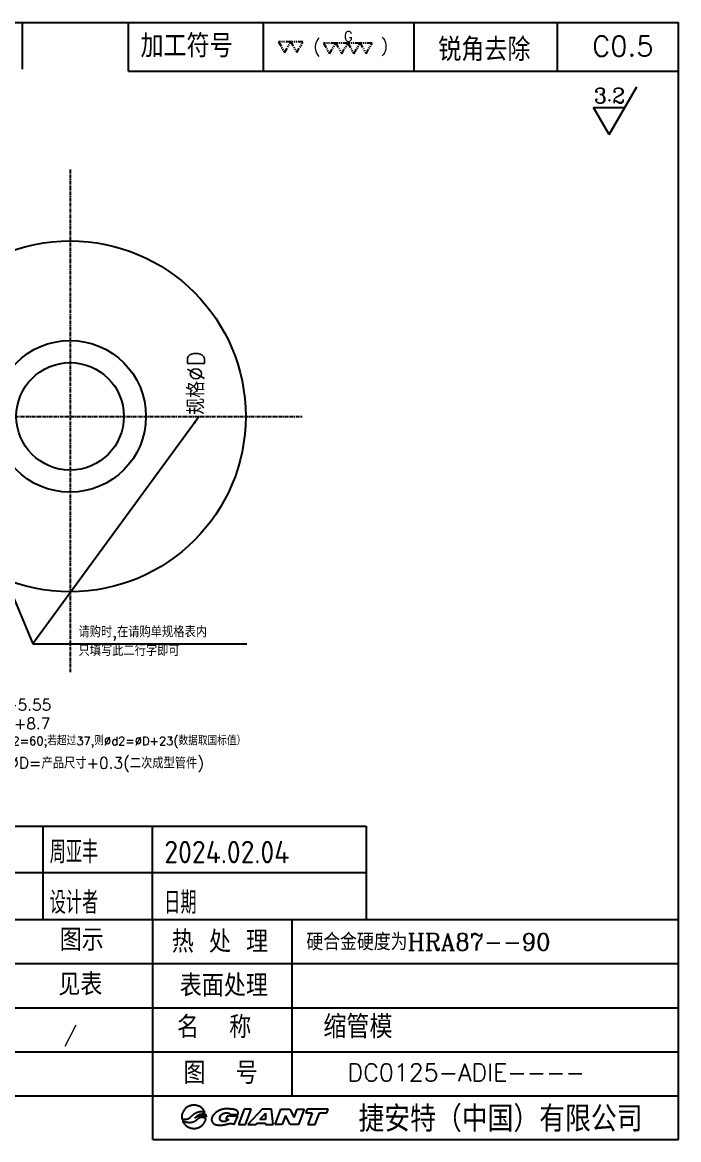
# Model space of a CAD drawing. Extents: x 158 to 727, y -1566 to -1168.
# Drawn here: x 493.6 to 727.1, y -1565.8 to -1167.8 of the extents above; entities that cross this region are included whole.
import ezdxf
from ezdxf.enums import TextEntityAlignment as Align

# ---------------------------------------------------------------- set-up
doc = ezdxf.new("R2010")
doc.units = 0
doc.header["$MEASUREMENT"] = 0
doc.linetypes.add('CENTER', pattern=[2, 1.25, -0.25, 0.25, -0.25])
doc.linetypes.add('PHANTOM', pattern=[2.5, 1.25, -0.25, 0.25, -0.25, 0.25, -0.25])
doc.layers.get('0').update_dxf_attribs({"linetype": 'CONTINUOUS'})
for name, color, linetype in [('CEN', 1, 'CENTER'), ('CON', 7, 'CONTINUOUS'), ('DIM', 7, 'CONTINUOUS'), ('F', 7, 'CONTINUOUS'), ('TXT', 7, 'CONTINUOUS'), ('UTI', 4, 'PHANTOM')]:
    doc.layers.add(name, color=color, linetype=linetype)
doc.styles.add('ACISOTS', font='isocp.shx', dxfattribs={"height": 8, "bigfont": 'gbcbig.shx'})
doc.styles.add('H', font='complex.shx', dxfattribs={"bigfont": 'hzfs.shx'})
doc.styles.add('HZ', font='complex.shx', dxfattribs={"bigfont": 'HZFS.SHX'})
doc.styles.add('ROMANS', font='romans.shx', dxfattribs={"bigfont": 'hzfs.shx'})
doc.styles.get("Standard").update_dxf_attribs({"font": 'txt.shx', "bigfont": 'hzfs.shx'})
doc.dimstyles.get("Standard").update_dxf_attribs({"dimtxt": 4, "dimasz": 3, "dimexe": 1, "dimexo": 0, "dimgap": 1, "dimtad": 1, "dimdec": 3, "dimrnd": 0.01, "dimdsep": 46, "dimtxsty": 'STANDARD', "dimcen": 0.09, "dimazin": 2, "dimtfac": 1, "dimtdec": 3, "dimtmove": 0, "dimatfit": 3, "dimfxl": 1, "dimtolj": 1, "dimarcsym": 0})

# ---------------------------------------------------------------- blocks, each defined once
blk = doc.blocks.new('DY00021A')
at = {"layer": 'UTI', "color": 7}
for points in [[(1.5, 2.6), (-1.5, 2.6), (0, 0)], [(4.5, 2.6), (1.5, 2.6), (3, 0)], [(7.5, 2.6), (4.5, 2.6), (6, 0)], [(10.5, 2.6), (7.5, 2.6), (9, 0)]]:
    blk.add_lwpolyline(points, close=True, dxfattribs=at)
at = {"layer": 'UTI'}
blk.add_text('G', height=2.5, dxfattribs=at).set_placement((4.61, 4.28), align=Align.MIDDLE)
blk = doc.blocks.new('DY00018A')
at = {"layer": 'UTI', "color": 7}
for points in [[(1.5, 2.6), (-1.5, 2.6), (0, 0)], [(4.5, 2.6), (1.5, 2.6), (3, 0)]]:
    blk.add_lwpolyline(points, close=True, dxfattribs=at)
blk = doc.blocks.new('GIANT')
for p, q in [((231.03, 29.75), (230.98, 29.65)), ((231.09, 29.84), (231.03, 29.75)), ((231.15, 29.94), (231.09, 29.84)), ((231.21, 30.03), (231.15, 29.94)), ((231.28, 30.12), (231.21, 30.03)), ((231.35, 30.2), (231.28, 30.12)), ((231.43, 30.28), (231.35, 30.2)), ((231.51, 30.36), (231.43, 30.28)), ((231.59, 30.43), (231.51, 30.36)), ((231.68, 30.5), (231.59, 30.43)), ((231.77, 30.56), (231.68, 30.5)), ((231.87, 30.62), (231.77, 30.56)), ((231.97, 30.68), (231.87, 30.62)), ((232.07, 30.73), (231.97, 30.68)), ((232.17, 30.77), (232.07, 30.73)), ((232.27, 30.81), (232.17, 30.77)), ((232.38, 30.85), (232.27, 30.81)), ((232.49, 30.88), (232.38, 30.85)), ((232.6, 30.91), (232.49, 30.88)), ((232.72, 30.93), (232.6, 30.91)), ((232.83, 30.94), (232.72, 30.93)), ((232.95, 30.95), (232.83, 30.94)), ((233.07, 30.96), (232.95, 30.95)), ((233.18, 30.95), (233.07, 30.96)), ((233.3, 30.95), (233.18, 30.95)), ((233.42, 30.93), (233.3, 30.95)), ((233.53, 30.91), (233.42, 30.93)), ((233.65, 30.89), (233.53, 30.91)), ((233.76, 30.86), (233.65, 30.89)), ((233.87, 30.82), (233.76, 30.86)), ((233.98, 30.78), (233.87, 30.82)), ((234.09, 30.74), (233.98, 30.78)), ((234, 29.7), (234.08, 29.72)), ((234.08, 29.72), (234.16, 29.73)), ((234.19, 30.68), (234.09, 30.74)), ((234.16, 29.73), (234.25, 29.74)), ((234.29, 30.63), (234.19, 30.68)), ((234.25, 29.74), (234.33, 29.75)), ((234.39, 30.57), (234.29, 30.63)), ((234.33, 29.75), (234.41, 29.75)), ((234.49, 30.5), (234.39, 30.57)), ((234.41, 29.75), (234.49, 29.75)), ((234.58, 30.43), (234.49, 30.5)), ((234.49, 29.75), (234.58, 29.75)), ((234.67, 30.35), (234.58, 30.43)), ((234.58, 29.75), (234.66, 29.74)), ((234.66, 29.74), (234.74, 29.73)), ((234.75, 30.27), (234.67, 30.35)), ((234.74, 29.73), (234.82, 29.72)), ((234.83, 30.18), (234.75, 30.27)), ((234.82, 29.72), (234.9, 29.7)), ((234.91, 30.1), (234.83, 30.18)), ((234.98, 30), (234.91, 30.1)), ((235.05, 29.91), (234.98, 30)), ((235.11, 29.81), (235.05, 29.91)), ((235.16, 29.7), (235.11, 29.81)), ((237.46, 29.71), (237.36, 29.65)), ((237.56, 29.78), (237.46, 29.71)), ((237.66, 29.84), (237.56, 29.78)), ((237.76, 29.89), (237.66, 29.84)), ((237.87, 29.95), (237.76, 29.89)), ((237.97, 30), (237.87, 29.95)), ((238.08, 30.04), (237.97, 30)), ((238.19, 30.08), (238.08, 30.04)), ((238.3, 30.12), (238.19, 30.08)), ((238.42, 30.15), (238.3, 30.12)), ((238.53, 30.18), (238.42, 30.15)), ((238.65, 30.2), (238.53, 30.18)), ((238.76, 30.22), (238.65, 30.2)), ((238.88, 30.24), (238.76, 30.22)), ((238.99, 30.25), (238.88, 30.24)), ((239.11, 30.26), (238.99, 30.25)), ((239.23, 30.27), (239.11, 30.26)), ((239.35, 30.27), (239.23, 30.27)), ((239.46, 30.27), (239.35, 30.27)), ((239.58, 30.27), (239.46, 30.27)), ((239.7, 30.26), (239.58, 30.27)), ((239.82, 30.25), (239.7, 30.26)), ((239.93, 30.25), (239.82, 30.25)), ((240.05, 30.23), (239.93, 30.25)), ((240.17, 30.22), (240.05, 30.23)), ((240.28, 30.21), (240.17, 30.22)), ((240.4, 30.19), (240.28, 30.21)), ((240.52, 30.17), (240.4, 30.19)), ((240.63, 30.15), (240.52, 30.17)), ((240.75, 30.13), (240.63, 30.15)), ((240.86, 30.1), (240.75, 30.13)), ((240.97, 30.06), (240.86, 30.1)), ((241.08, 30.02), (240.97, 30.06)), ((241.19, 29.97), (241.08, 30.02)), ((241.28, 29.9), (241.19, 29.97)), ((241.37, 29.82), (241.28, 29.9)), ((241.44, 29.73), (241.37, 29.82)), ((241.49, 29.62), (241.44, 29.73)), ((242.59, 30.21), (241.52, 27.29)), ((243.97, 30.21), (242.59, 30.21)), ((242.89, 27.29), (243.97, 30.21)), ((246.06, 30.21), (243.34, 27.29)), ((247.83, 30.21), (246.06, 30.21)), ((248.13, 27.29), (247.83, 30.21)), ((248.52, 27.29), (249.6, 30.21)), ((249.6, 30.21), (251.31, 30.21)), ((251.31, 30.21), (252.1, 28.61)), ((252.1, 28.61), (252.7, 30.21)), ((252.7, 30.21), (253.99, 30.21)), ((253.99, 30.21), (252.92, 27.29)), ((254.56, 30.21), (254.3, 29.5)), ((258.57, 30.21), (254.56, 30.21)), ((258.31, 29.5), (258.57, 30.21)), ((230.79, 28.9), (230.78, 28.78)), ((230.78, 28.78), (230.78, 28.67)), ((230.78, 28.67), (230.79, 28.56)), ((230.8, 29.01), (230.79, 28.9)), ((230.79, 28.56), (230.8, 28.45)), ((230.82, 29.12), (230.8, 29.01)), ((230.8, 28.45), (230.82, 28.34)), ((230.84, 29.23), (230.82, 29.12)), ((230.82, 28.34), (230.9, 28.32)), ((230.87, 29.33), (230.84, 29.23)), ((230.9, 29.44), (230.87, 29.33)), ((230.94, 29.55), (230.9, 29.44)), ((230.9, 28.32), (230.98, 28.31)), ((231.01, 27.94), (230.93, 27.97)), ((230.93, 27.97), (230.97, 27.88)), ((230.98, 29.65), (230.94, 29.55)), ((230.97, 27.88), (231.01, 27.79)), ((230.98, 28.31), (231.07, 28.3)), ((231.08, 27.91), (231.01, 27.94)), ((231.01, 27.79), (231.06, 27.7)), ((231.06, 27.7), (231.11, 27.61)), ((231.07, 28.3), (231.15, 28.29)), ((231.15, 27.88), (231.08, 27.91)), ((231.11, 27.61), (231.17, 27.53)), ((231.15, 28.29), (231.23, 28.28)), ((231.23, 27.85), (231.15, 27.88)), ((231.23, 28.28), (231.31, 28.28)), ((231.3, 27.81), (231.23, 27.85)), ((231.38, 27.79), (231.3, 27.81)), ((231.31, 28.28), (231.39, 28.28)), ((231.46, 27.76), (231.38, 27.79)), ((231.39, 28.28), (231.48, 28.28)), ((231.53, 27.73), (231.46, 27.76)), ((231.48, 28.28), (231.56, 28.28)), ((231.61, 27.71), (231.53, 27.73)), ((231.56, 28.28), (231.64, 28.29)), ((231.69, 27.69), (231.61, 27.71)), ((231.64, 28.29), (231.72, 28.31)), ((231.77, 27.67), (231.69, 27.69)), ((231.72, 28.31), (231.8, 28.32)), ((231.85, 27.66), (231.77, 27.67)), ((231.8, 28.32), (231.88, 28.35)), ((231.93, 27.65), (231.85, 27.66)), ((231.88, 28.35), (231.96, 28.37)), ((232.01, 27.64), (231.93, 27.65)), ((231.96, 28.37), (232.03, 28.41)), ((232.09, 27.63), (232.01, 27.64)), ((232.03, 28.41), (232.11, 28.44)), ((232.18, 27.63), (232.09, 27.63)), ((232.11, 28.44), (232.18, 28.49)), ((232.18, 28.49), (232.25, 28.53)), ((232.26, 27.62), (232.18, 27.63)), ((232.25, 28.53), (232.31, 28.58)), ((232.34, 27.62), (232.26, 27.62)), ((232.31, 28.58), (232.37, 28.63)), ((232.42, 27.63), (232.34, 27.62)), ((232.37, 28.63), (232.44, 28.69)), ((232.5, 27.64), (232.42, 27.63)), ((232.44, 28.69), (232.5, 28.74)), ((232.5, 28.74), (232.56, 28.8)), ((232.58, 27.64), (232.5, 27.64)), ((232.56, 28.8), (232.62, 28.86)), ((232.66, 27.66), (232.58, 27.64)), ((232.62, 28.86), (232.68, 28.91)), ((232.74, 27.67), (232.66, 27.66)), ((232.68, 28.91), (232.74, 28.97)), ((232.74, 28.97), (232.8, 29.03)), ((232.82, 27.69), (232.74, 27.67)), ((232.8, 29.03), (232.86, 29.08)), ((232.9, 27.72), (232.82, 27.69)), ((232.86, 29.08), (232.92, 29.13)), ((232.98, 27.74), (232.9, 27.72)), ((232.92, 29.13), (232.98, 29.19)), ((232.98, 29.19), (233.05, 29.24)), ((233.05, 27.77), (232.98, 27.74)), ((233.05, 29.24), (233.11, 29.29)), ((233.13, 27.8), (233.05, 27.77)), ((233.11, 29.29), (233.18, 29.33)), ((233.2, 27.84), (233.13, 27.8)), ((233.18, 29.33), (233.25, 29.38)), ((233.27, 27.88), (233.2, 27.84)), ((233.25, 29.38), (233.32, 29.42)), ((233.34, 27.92), (233.27, 27.88)), ((233.28, 28.48), (233.35, 28.58)), ((233.38, 28.54), (233.28, 28.48)), ((233.32, 29.42), (233.39, 29.46)), ((233.41, 27.97), (233.34, 27.92)), ((233.35, 28.58), (233.43, 28.68)), ((233.48, 28.6), (233.38, 28.54)), ((233.39, 29.46), (233.46, 29.5)), ((233.47, 28.01), (233.41, 27.97)), ((233.43, 28.68), (233.51, 28.77)), ((233.46, 29.5), (233.54, 29.54)), ((233.54, 28.06), (233.47, 28.01)), ((233.59, 28.66), (233.48, 28.6)), ((233.51, 28.77), (233.61, 28.86)), ((233.54, 29.54), (233.61, 29.57)), ((233.6, 28.12), (233.54, 28.06)), ((233.69, 28.72), (233.59, 28.66)), ((233.66, 28.17), (233.6, 28.12)), ((233.61, 29.57), (233.69, 29.6)), ((233.61, 28.86), (233.7, 28.93)), ((233.72, 28.22), (233.66, 28.17)), ((233.69, 29.6), (233.77, 29.63)), ((233.8, 28.77), (233.69, 28.72)), ((233.7, 28.93), (233.8, 29.01)), ((233.78, 28.28), (233.72, 28.22)), ((233.77, 29.63), (233.84, 29.66)), ((233.85, 28.33), (233.78, 28.28)), ((233.8, 29.01), (233.91, 29.07)), ((233.91, 28.82), (233.8, 28.77)), ((233.84, 29.66), (233.92, 29.68)), ((233.91, 28.38), (233.85, 28.33)), ((233.91, 29.07), (234.02, 29.13)), ((234.02, 28.86), (233.91, 28.82)), ((233.97, 28.43), (233.91, 28.38)), ((233.92, 29.68), (234, 29.7)), ((234.04, 28.48), (233.97, 28.43)), ((234.02, 29.13), (234.13, 29.18)), ((234.13, 28.9), (234.02, 28.86)), ((234.11, 28.52), (234.04, 28.48)), ((234.18, 28.56), (234.11, 28.52)), ((234.13, 29.18), (234.25, 29.22)), ((234.25, 28.92), (234.13, 28.9)), ((234.26, 28.58), (234.18, 28.56)), ((234.25, 29.22), (234.37, 29.25)), ((234.37, 28.94), (234.25, 28.92)), ((234.34, 28.61), (234.26, 28.58)), ((234.42, 28.62), (234.34, 28.61)), ((234.37, 29.25), (234.49, 29.28)), ((234.49, 28.95), (234.37, 28.94)), ((234.5, 28.62), (234.42, 28.62)), ((234.49, 29.28), (234.62, 29.3)), ((234.61, 28.94), (234.49, 28.95)), ((234.58, 28.62), (234.5, 28.62)), ((234.66, 28.62), (234.58, 28.62)), ((234.72, 28.93), (234.61, 28.94)), ((234.62, 29.3), (234.74, 29.31)), ((234.74, 28.61), (234.66, 28.62)), ((234.84, 28.91), (234.72, 28.93)), ((234.74, 29.31), (234.86, 29.31)), ((234.82, 28.59), (234.74, 28.61)), ((234.9, 28.57), (234.82, 28.59)), ((234.96, 28.88), (234.84, 28.91)), ((234.86, 29.31), (234.99, 29.3)), ((234.9, 29.7), (234.98, 29.68)), ((234.98, 28.55), (234.9, 28.57)), ((235.07, 28.84), (234.96, 28.88)), ((234.98, 29.68), (235.06, 29.65)), ((235.06, 28.53), (234.98, 28.55)), ((234.99, 29.3), (235.11, 29.28)), ((235.03, 27.57), (235.08, 27.66)), ((235.06, 29.65), (235.13, 29.63)), ((235.13, 28.5), (235.06, 28.53)), ((235.18, 28.8), (235.07, 28.84)), ((235.08, 27.66), (235.13, 27.74)), ((235.11, 29.28), (235.23, 29.24)), ((235.13, 29.63), (235.21, 29.6)), ((235.21, 28.47), (235.13, 28.5)), ((235.13, 27.74), (235.18, 27.83)), ((235.21, 29.6), (235.16, 29.7)), ((235.29, 28.74), (235.18, 28.8)), ((235.18, 27.83), (235.22, 27.93)), ((235.28, 28.44), (235.21, 28.47)), ((235.22, 27.93), (235.26, 28.02)), ((235.23, 29.24), (235.34, 29.19)), ((235.26, 28.02), (235.29, 28.12)), ((235.36, 28.41), (235.28, 28.44)), ((235.39, 28.67), (235.29, 28.74)), ((235.29, 28.12), (235.32, 28.21)), ((235.32, 28.21), (235.34, 28.31)), ((235.34, 29.19), (235.36, 29.09)), ((235.34, 28.31), (235.36, 28.41)), ((235.36, 29.09), (235.37, 28.98)), ((235.37, 28.98), (235.38, 28.88)), ((235.38, 28.88), (235.39, 28.78)), ((235.39, 28.78), (235.39, 28.67)), ((236.46, 28.45), (236.44, 28.33)), ((236.44, 28.33), (236.44, 28.22)), ((236.44, 28.22), (236.44, 28.1)), ((236.44, 28.1), (236.46, 27.98)), ((236.5, 28.56), (236.46, 28.45)), ((236.46, 27.98), (236.5, 27.87)), ((236.54, 28.67), (236.5, 28.56)), ((236.5, 27.87), (236.56, 27.77)), ((236.59, 28.78), (236.54, 28.67)), ((236.56, 27.77), (236.62, 27.67)), ((236.64, 28.88), (236.59, 28.78)), ((236.62, 27.67), (236.7, 27.58)), ((236.7, 28.98), (236.64, 28.88)), ((236.77, 29.08), (236.7, 28.98)), ((236.7, 27.58), (236.79, 27.51)), ((236.85, 29.17), (236.77, 29.08)), ((236.92, 29.26), (236.85, 29.17)), ((237, 29.34), (236.92, 29.26)), ((237.09, 29.42), (237, 29.34)), ((237.18, 29.5), (237.09, 29.42)), ((237.27, 29.58), (237.18, 29.5)), ((237.36, 29.65), (237.27, 29.58)), ((237.99, 28.53), (238, 28.65)), ((238, 28.41), (237.99, 28.53)), ((238, 28.65), (238.04, 28.77)), ((238.03, 28.29), (238, 28.41)), ((238.08, 28.17), (238.03, 28.29)), ((238.04, 28.77), (238.09, 28.89)), ((238.16, 28.07), (238.08, 28.17)), ((238.09, 28.89), (238.15, 28.99)), ((238.15, 28.99), (238.23, 29.09)), ((238.25, 27.99), (238.16, 28.07)), ((238.23, 29.09), (238.32, 29.17)), ((238.35, 27.92), (238.25, 27.99)), ((238.32, 29.17), (238.42, 29.25)), ((238.47, 27.88), (238.35, 27.92)), ((238.42, 29.25), (238.52, 29.32)), ((238.59, 27.85), (238.47, 27.88)), ((238.52, 29.32), (238.64, 29.37)), ((238.71, 27.83), (238.59, 27.85)), ((238.64, 29.37), (238.75, 29.42)), ((238.84, 27.84), (238.71, 27.83)), ((238.75, 29.42), (238.87, 29.46)), ((238.96, 27.86), (238.84, 27.84)), ((238.87, 29.46), (238.99, 29.48)), ((239.08, 27.89), (238.96, 27.86)), ((238.99, 29.48), (239.11, 29.5)), ((239.2, 27.93), (239.08, 27.89)), ((239.11, 29.5), (239.24, 29.51)), ((239.4, 28.87), (239.12, 28.24)), ((239.12, 28.24), (239.73, 28.24)), ((239.31, 27.97), (239.2, 27.93)), ((239.24, 29.51), (239.36, 29.51)), ((239.42, 28.03), (239.31, 27.97)), ((239.36, 29.51), (239.49, 29.49)), ((241.41, 28.87), (239.4, 28.87)), ((239.53, 28.1), (239.42, 28.03)), ((239.49, 29.49), (239.61, 29.46)), ((239.63, 28.17), (239.53, 28.1)), ((239.61, 29.46), (239.72, 29.42)), ((239.73, 28.24), (239.63, 28.17)), ((239.72, 29.42), (239.83, 29.36)), ((239.83, 29.36), (239.92, 29.27)), ((239.92, 29.27), (239.97, 29.16)), ((239.97, 29.16), (241.47, 29.16)), ((240.75, 27.29), (241.41, 28.87)), ((241.47, 29.16), (241.5, 29.27)), ((241.51, 29.51), (241.49, 29.62)), ((241.5, 29.27), (241.51, 29.39)), ((241.51, 29.39), (241.51, 29.51)), ((245.61, 28.21), (246.64, 29.42)), ((246.64, 28.21), (245.61, 28.21)), ((246.64, 29.42), (246.64, 28.21)), ((250.49, 29.01), (249.85, 27.29)), ((251.35, 27.29), (250.49, 29.01)), ((254.3, 29.5), (255.52, 29.5)), ((255.52, 29.5), (254.71, 27.29)), ((256.09, 27.29), (256.91, 29.5)), ((256.91, 29.5), (258.31, 29.5)), ((231.17, 27.53), (231.23, 27.45)), ((231.23, 27.45), (231.29, 27.37)), ((231.29, 27.37), (231.36, 27.29)), ((231.36, 27.29), (231.43, 27.22)), ((231.43, 27.22), (231.5, 27.15)), ((231.5, 27.15), (231.57, 27.09)), ((231.57, 27.09), (231.65, 27.02)), ((231.65, 27.02), (231.73, 26.96)), ((231.73, 26.96), (231.82, 26.91)), ((231.82, 26.91), (231.9, 26.86)), ((231.9, 26.86), (231.99, 26.81)), ((231.99, 26.81), (232.08, 26.76)), ((232.08, 26.76), (232.18, 26.72)), ((232.18, 26.72), (232.27, 26.69)), ((232.27, 26.69), (232.37, 26.65)), ((232.37, 26.65), (232.46, 26.63)), ((232.46, 26.63), (232.56, 26.6)), ((232.56, 26.6), (232.66, 26.58)), ((232.66, 26.58), (232.76, 26.57)), ((232.76, 26.57), (232.86, 26.55)), ((232.86, 26.55), (232.96, 26.55)), ((232.96, 26.55), (233.06, 26.54)), ((233.06, 26.54), (233.16, 26.54)), ((233.16, 26.54), (233.26, 26.55)), ((233.26, 26.55), (233.36, 26.56)), ((233.36, 26.56), (233.46, 26.57)), ((233.46, 26.57), (233.56, 26.59)), ((233.56, 26.59), (233.66, 26.61)), ((233.66, 26.61), (233.76, 26.64)), ((233.76, 26.64), (233.85, 26.67)), ((233.85, 26.67), (233.95, 26.7)), ((233.95, 26.7), (234.04, 26.74)), ((234.04, 26.74), (234.13, 26.78)), ((234.13, 26.78), (234.22, 26.83)), ((234.22, 26.83), (234.31, 26.88)), ((234.31, 26.88), (234.39, 26.93)), ((234.39, 26.93), (234.48, 26.99)), ((234.48, 26.99), (234.56, 27.05)), ((234.56, 27.05), (234.63, 27.12)), ((234.63, 27.12), (234.71, 27.19)), ((234.71, 27.19), (234.78, 27.26)), ((234.78, 27.26), (234.85, 27.33)), ((234.85, 27.33), (234.91, 27.41)), ((234.91, 27.41), (234.97, 27.49)), ((234.97, 27.49), (235.03, 27.57)), ((236.79, 27.51), (236.89, 27.44)), ((236.89, 27.44), (236.99, 27.38)), ((236.99, 27.38), (237.09, 27.33)), ((237.09, 27.33), (237.2, 27.29)), ((237.2, 27.29), (237.32, 27.25)), ((237.32, 27.25), (237.43, 27.22)), ((237.43, 27.22), (237.54, 27.2)), ((237.54, 27.2), (237.66, 27.18)), ((237.66, 27.18), (237.78, 27.17)), ((237.78, 27.17), (237.89, 27.16)), ((237.89, 27.16), (238.01, 27.16)), ((238.01, 27.16), (238.13, 27.16)), ((238.13, 27.16), (238.25, 27.16)), ((238.25, 27.16), (238.36, 27.17)), ((238.36, 27.17), (238.48, 27.18)), ((238.48, 27.18), (238.6, 27.2)), ((238.6, 27.2), (238.71, 27.21)), ((238.71, 27.21), (238.83, 27.23)), ((238.83, 27.23), (238.94, 27.26)), ((238.94, 27.26), (239.06, 27.28)), ((239.06, 27.28), (239.17, 27.31)), ((239.17, 27.31), (239.29, 27.34)), ((239.29, 27.34), (239.4, 27.37)), ((239.4, 27.37), (239.51, 27.4)), ((239.51, 27.4), (239.63, 27.44)), ((239.63, 27.44), (239.74, 27.47)), ((239.74, 27.47), (239.85, 27.49)), ((239.85, 27.49), (239.97, 27.51)), ((239.97, 27.51), (240.09, 27.51)), ((240.09, 27.51), (240.2, 27.5)), ((240.2, 27.5), (240.32, 27.47)), ((240.32, 27.47), (240.43, 27.44)), ((240.43, 27.44), (240.54, 27.39)), ((240.54, 27.39), (240.64, 27.34)), ((240.64, 27.34), (240.75, 27.29)), ((241.52, 27.29), (242.89, 27.29)), ((243.34, 27.29), (244.83, 27.29)), ((244.83, 27.29), (245.04, 27.54)), ((245.04, 27.54), (246.64, 27.54)), ((246.64, 27.54), (246.64, 27.29)), ((246.64, 27.29), (248.13, 27.29)), ((249.85, 27.29), (248.52, 27.29)), ((252.92, 27.29), (251.35, 27.29)), ((254.71, 27.29), (256.09, 27.29))]:
    blk.add_line(p, q)

msp = doc.modelspace()

# ---------------------------------------------------------------- linework, layer by layer
msp.add_line((493.5543, -1184.5095), (493.5543, -1167.843))
at = {"layer": 'CEN'}
for p, q in [((510.5397, -1220.2355), (510.5397, -1399.3458)), ((438.8376, -1308.1861), (593.0885, -1308.1861))]:
    msp.add_line(p, q, dxfattribs=at)
at = {"layer": 'CON', "color": 2}
for p, q in [((727.1433, -1550.1923), (727.1433, -1167.843)), ((391.8723, -1550.1923), (727.1433, -1550.1923))]:
    msp.add_line(p, q, dxfattribs=at)
msp.add_lwpolyline([(157.9483, -1167.843), (727.1433, -1167.843)], dxfattribs=at)
at = {"layer": 'DIM'}
for p, q in [((727.1433, -1550.1923), (727.1433, -1167.843)), ((702.4486, -1207.8251), (712.2959, -1190.7691)), ((702.4486, -1207.8251), (696.8646, -1198.1534)), ((696.8646, -1198.1534), (708.0326, -1198.1534)), ((157.9483, -1454.1993), (615.9103, -1454.1993)), ((615.9103, -1454.1993), (615.9103, -1487.4478)), ((615.9103, -1470.8235), (157.9483, -1470.8235)), ((327.8442, -1487.4478), (727.1433, -1487.4478)), ((589.6301, -1550.1923), (589.6301, -1487.4478)), ((157.9483, -1503.1339), (727.1433, -1503.1339)), ((157.9483, -1518.8201), (727.1433, -1518.8201)), ((157.9483, -1534.5062), (727.1433, -1534.5062)), ((391.8723, -1550.1923), (727.1433, -1550.1923)), ((727.1433, -1565.8239), (727.1433, -1550.1923)), ((727.1433, -1565.8239), (727.1433, -1550.1923)), ((539.9943, -1565.8239), (727.1433, -1565.8239)), ((539.9943, -1565.8239), (727.1433, -1565.8239))]:
    msp.add_line(p, q, dxfattribs=at)
for points in [[(157.9483, -1167.843), (727.1433, -1167.843)], [(539.9943, -1565.8239), (539.9943, -1487.4478)]]:
    msp.add_lwpolyline(points, dxfattribs=at)
at = {"layer": 'F'}
for p, q in [((531.2781, -1185.285), (531.2781, -1167.843)), ((579.4376, -1185.285), (579.4376, -1167.843)), ((632.9691, -1185.285), (632.9691, -1167.843)), ((684.0513, -1185.285), (684.0513, -1167.843)), ((531.2781, -1185.285), (727.1433, -1185.285))]:
    msp.add_line(p, q, dxfattribs=at)
for radius in [62.5, 27.0186, 19.15]:
    msp.add_circle((510.5397, -1308.1861), radius, dxfattribs=at)
at = {"layer": 'TXT'}
for p, q in [((500.8851, -1454.1993), (500.8851, -1487.4478)), ((539.7022, -1454.1993), (539.7022, -1487.4478))]:
    msp.add_line(p, q, dxfattribs=at)

# ---------------------------------------------------------------- block references
at = {"xscale": 1.875791024358475, "yscale": 1.875791024358475, "zscale": 1.875791024356369}
msp.add_blockref('GIANT', (117.397, -1611.615), dxfattribs=at)
msp.add_blockref('GIANT', (117.397, -1611.615), dxfattribs=at)
at = {"layer": 'TXT', "xscale": 1.440000000000054, "yscale": 1.440000000000054, "zscale": 1.440000000000054}
for name, p in [('DY00021A', (602.9304, -1179.0083)), ('DY00018A', (586.916, -1178.5435))]:
    msp.add_blockref(name, p, dxfattribs=at)

# ---------------------------------------------------------------- texts
at = {"style": 'HZ'}
msp.add_text('图示', height=7.84306, dxfattribs=at).set_placement((506.8501, -1498.5817))
msp.add_attdef('见表', (506.3395, -1514.4591), '1', height=7.8431, dxfattribs=at)
at = {"layer": 'DIM'}
for s, height, style, p in [('加工符号', 8.208, 'HZ', (535.6026, -1180.3162)), ('锐角去除', 8.208, 'HZ', (641.5726, -1181.606)), ('设计者', 8, 'ACISOTS', (503.2659, -1485.3849)), ('日期', 8, 'ACISOTS', (544.0718, -1485.3849)), ('热 处 理', 7.84306, 'HZ', (546.7479, -1499.2191)), ('硬合金硬度为HRA87--90', 6, 'HZ', (594.6399, -1498.3894)), ('表面处理', 7.84306, 'HZ', (549.5934, -1514.8456)), ('名  称', 7.84306, 'HZ', (548.5879, -1529.6408)), ('缩管模', 8.208, 'HZ', (600.6686, -1529.7263)), ('图  号', 7.84306, 'HZ', (550.8722, -1545.9797)), ('捷安特（中国）有限公司', 9.19109, 'HZ', (613.1906, -1563.0086))]:
    msp.add_text(s, height=height, dxfattribs=dict(at, style=style)).set_placement(p)
msp.add_text('C0.5', height=7.182, dxfattribs=at).set_placement((696.3519, -1179.9058))
at = {"layer": 'DIM', "insert": (696.9663, -1191.2303), "char_height": 5.4, "width": 11.748, "attachment_point": 1, "style": 'H'}
msp.add_mtext('3.2', dxfattribs=at)
at = {"layer": 'DIM', "insert": (552.3273, -1307.5807), "char_height": 6, "attachment_point": 1, "rotation": 90}
msp.add_mtext('规格%%cD', dxfattribs=at)
at = {"layer": 'DIM', "insert": (513.5449, -1393.5871), "char_height": 4, "attachment_point": 7}
msp.add_mtext('请购时,在请购单规格表内\\P只填写此二行字即可', dxfattribs=at)
at = {"layer": 'DIM', "char_height": 4, "width": 133.85, "attachment_point": 1}
for s, insert in [('注:1.铝合金专用\\P   2.%%cd=%%cD+5.55\\P   3.%%cd1=%%cd+8.7\\P  {\\H0.75x; 4.%%cD≤37时,%%cd2=60;若超过37,则%%cd2=%%cD+23(数据取国标值）}\\P\\P  ', (453.3975, -1402.2853)), ('   5.缩管模孔径%%cD=产品尺寸+0.3(二次成型管件)', (453.0535, -1429.6427))]:
    msp.add_mtext(s, dxfattribs=dict(at, insert=insert))
at = {"layer": 'DIM', "style": 'HZ'}
msp.add_attdef('/', (508.2654, -1531.015), '1:1', height=5, dxfattribs=at)
at = {"layer": 'TXT'}
for s, height, style, p in [('(', 4.32, 'ROMANS', (597.0322, -1178.5362)), (')', 4.32, 'ROMANS', (621.1102, -1178.2799)), ('周亚丰', 8, 'ACISOTS', (503.2659, -1467.3849)), ('2024.02.04', 8, 'ACISOTS', (544.0718, -1467.3849))]:
    msp.add_text(s, height=height, dxfattribs=dict(at, style=style)).set_placement(p)
msp.add_text('DC0125-ADIE----', height=6.2, dxfattribs=at).set_placement((651.5489, -1541.9074), align=Align.MIDDLE)

# ---------------------------------------------------------------- leaders
at = {"layer": 'DIM', "annotation_type": 0, "has_hookline": 1, "hookline_direction": 0, "text_width": 59.9114}
msp.add_leader([(556.5183, -1308.1861), (497.236, -1389.1931), (512.5449, -1389.1683)], dimstyle='STANDARD', override={"dimgap": 1, "dimtad": 1}, dxfattribs=at)
at = {"layer": 'DIM'}
msp.add_leader([(471.1506, -1326.6171), (497.236, -1389.1931)], dimstyle='STANDARD', override={"dimgap": 1, "dimtad": 1}, dxfattribs=at)

doc.saveas('drawing.dxf')
